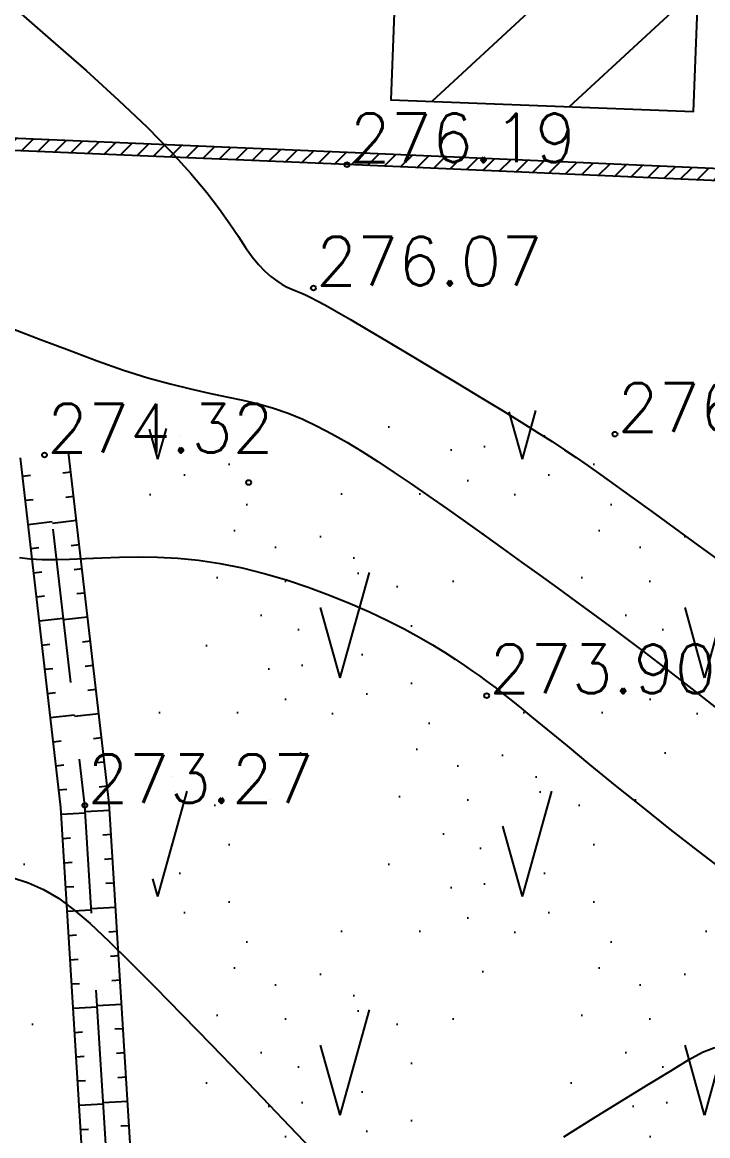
# Model space of a CAD drawing. Extents: x 524954 to 526204, y 9523489 to 9524010.
# Drawn here: x 525608.46 to 525622.57, y 9523637.59 to 9523660.49 of the extents above; entities that cross this region are included whole.
import ezdxf

# ---------------------------------------------------------------- set-up
doc = ezdxf.new("R2010")
doc.units = 0
doc.header["$PDMODE"] = 33
doc.header["$PDSIZE"] = 0.1
doc.linetypes.add('CACHE2', pattern=[4.7625, 3.175, -1.5875])
for name, color, linetype in [('Bas_Talus', 40, 'CACHE2'), ('Bati', 6, 'Continuous'), ('Bati_H', 1, 'Continuous'), ('Cloture', 7, 'Continuous'), ('CN_01_00', 3, 'Continuous'), ('CN_02_00', 4, 'Continuous'), ('CN_05_00', 6, 'Continuous'), ('Haut_Talus', 30, 'Continuous'), ('Murs', 1, 'Continuous'), ('Talus', 2, 'Continuous'), ('TopoAlt', 3, 'Continuous'), ('TOPOJIS', 7, 'Continuous'), ('Végétation_Plantation', 70, 'Continuous')]:
    doc.layers.add(name, color=color, linetype=linetype)
doc.styles.add('Simplex 1.0', font='Simplex.shx', dxfattribs={"width": 0.99, "height": 1})
pattern_1 = [(74.475889, (0, 0), (-3.750000001, 13.500000005), [2.25, -11.761156275]), (74.475889, (3.75, 4.5), (-3.750000001, 13.500000005), [2.25, -11.761156275]), (74.475889, (7.5, 9), (-3.750000001, 13.500000005), [2.25, -11.761156275]), (105.524111, (0, 0), (-7.500000003, 4e-10), [1.5, -12.511156275]), (105.524111, (3.75, 4.5), (-7.500000003, 4e-10), [1.5, -12.511156275]), (105.524111, (7.5, 9), (-7.500000003, 4e-10), [1.5, -12.511156275]), (0, (0.453, 0.484), (3.75, 4.5), [0, -7.5]), (0, (1.468, 1.072), (3.75, 4.5), [0, -7.5]), (0, (1.1713, 1.8804), (3.75, 4.5), [0, -7.5]), (0, (2.327, 1.9907), (3.75, 4.5), [0, -7.5]), (0, (1.64, 3.7912), (3.75, 4.5), [0, -7.5]), (0, (0.3684, 2.1545), (3.75, 4.5), [0, -7.5]), (0, (0.281, 2.4684), (3.75, 4.5), [0, -7.5]), (0, (0.0314, 3.7912), (3.75, 4.5), [0, -7.5]), (0, (-0.7807, 0.2634), (3.75, 4.5), [0, -7.5]), (0, (-0.8588, 0.9984), (3.75, 4.5), [0, -7.5]), (0, (-1.468, 0.19), (3.75, 4.5), [0, -7.5]), (0, (-1.624, 1.2924), (3.75, 4.5), [0, -7.5]), (0, (-1.1242, 1.9905), (3.75, 4.5), [0, -7.5]), (0, (-1.3274, 2.6888), (3.75, 4.5), [0, -7.5]), (0, (-1.9207, 3.5707), (3.75, 4.5), [0, -7.5]), (0, (-0.406, 2.9085), (3.75, 4.5), [0, -7.5]), (0, (-2.53, 2.064), (3.75, 4.5), [0, -7.5]), (0, (-2.7485, 0.6675), (3.75, 4.5), [0, -7.5]), (0, (-1.1235, -0.4347), (3.75, 4.5), [0, -7.5]), (0, (-0.156, -0.7287), (3.75, 4.5), [0, -7.5]), (0, (-0.812, -1.537), (3.75, 4.5), [0, -7.5]), (0, (1.5774, -1.4635), (3.75, 4.5), [0, -7.5]), (0, (0.5466, -0.3245), (3.75, 4.5), [0, -7.5]), (0, (1.468, -0.104), (3.75, 4.5), [0, -7.5])]

# ---------------------------------------------------------------- blocks, each defined once
blk = doc.blocks.new('TCPOINT M')
at = {"color": 0}
blk.add_point((0, 0), dxfattribs=at)
at = {"layer": 'TopoAlt', "style": 'Simplex 1.0', "width": 0.99}
blk.add_attdef('ALT', (0.15, 0.15), '', height=1, dxfattribs=at)

msp = doc.modelspace()

# ---------------------------------------------------------------- hatches: boundary and pattern name
at = {"layer": 'Bati_H'}
h = msp.add_hatch(dxfattribs=at)
h.set_pattern_fill('_U', color=256, scale=2, angle=222.7906, style=0, pattern_type=0)
h.set_pattern_definition([(222.790599027, (0, 0), (1.35864181246, -1.4676826719), [])])
h.paths.add_polyline_path([(525622.857, 9523673.666), (525616.627, 9523673.906), (525616.048, 9523658.901), (525622.278, 9523658.661)])
at = {"layer": 'Murs'}
h = msp.add_hatch(dxfattribs=at)
h.set_pattern_fill('_U', color=256, scale=0.25, angle=45, style=0, pattern_type=0)
h.set_pattern_definition([(45, (0, 0), (-0.1767766952966, 0.1767766952966), [])])
h.paths.add_polyline_path([(525642.364, 9523653.203), (525623.111, 9523657.215), (525615.146, 9523657.565), (525603.024, 9523658.078), (525603.035, 9523658.328), (525615.157, 9523657.814), (525623.142, 9523657.463), (525642.415, 9523653.447)])
at = {"layer": 'Végétation_Plantation', "linetype": 'CACHE2', "ltscale": 0.5}
h = msp.add_hatch(dxfattribs=at)
h.set_pattern_fill('BROUSS', color=256, scale=1.5, style=0)
h.set_pattern_definition(pattern_1)
h.paths.add_polyline_path([(525636.508, 9523601.78), (525621.22, 9523601.247), (525618.109, 9523604.442), (525615.887, 9523615.536), (525615.626, 9523622.251), (525613.687, 9523626.185), (525611.435, 9523631.764), (525611.435, 9523637.385), (525611.122, 9523643.467), (525610.49, 9523652.093), (525620.789, 9523652.593), (525624.689, 9523647.401), (525628.189, 9523644.006), (525633.391, 9523640.304), (525636.388, 9523634.459), (525641.002, 9523626.13), (525644.153, 9523616.455), (525639.235, 9523614.496), (525637.62, 9523612.383), (525636.728, 9523605.652)])
h = msp.add_hatch(dxfattribs=at)
h.set_pattern_fill('BROUSS', color=256, scale=1.5, style=0)
h.set_pattern_definition(pattern_1)
edge = h.paths.add_edge_path()
edge.add_line((525603.708, 9523651.917), (525604.316, 9523643.682))
edge.add_line((525604.316, 9523643.682), (525604.258, 9523638.43))
edge.add_line((525604.258, 9523638.43), (525602.189, 9523630.893))
edge.add_line((525602.189, 9523630.893), (525600.46, 9523615.84))
edge.add_line((525600.46, 9523615.84), (525600.246, 9523608.403))
edge.add_line((525600.246, 9523608.403), (525608.91, 9523600.84))
edge.add_line((525608.91, 9523600.84), (525613.364, 9523595.903))
edge.add_line((525613.364, 9523595.903), (525618.862, 9523592.168))
edge.add_line((525618.862, 9523592.168), (525621.565, 9523591.927))
edge.add_line((525621.565, 9523591.927), (525622.564, 9523594.28))
edge.add_line((525622.564, 9523594.28), (525620.711, 9523597.954))
edge.add_line((525620.711, 9523597.954), (525616.544, 9523601.433))
edge.add_line((525616.544, 9523601.433), (525615.815, 9523602.539))
edge.add_line((525615.815, 9523602.539), (525614.269, 9523607.932))
edge.add_line((525614.269, 9523607.932), (525614.127, 9523611.871))
edge.add_line((525614.127, 9523611.871), (525613.362, 9523616.707))
edge.add_line((525613.362, 9523616.707), (525613.37, 9523620.459))
edge.add_line((525613.37, 9523620.459), (525613.416, 9523620.919))
edge.add_line((525613.416, 9523620.919), (525610.77, 9523625.896))
edge.add_line((525610.77, 9523625.896), (525609.551, 9523629.318))
edge.add_line((525609.551, 9523629.318), (525608.776, 9523630.898))
edge.add_line((525608.776, 9523630.898), (525609.025, 9523636.424))
edge.add_line((525609.025, 9523636.424), (525608.54, 9523644.276))
edge.add_line((525608.54, 9523644.276), (525607.714, 9523651.451))
edge.add_line((525607.714, 9523651.451), (525603.758, 9523651.916))

# ---------------------------------------------------------------- linework, layer by layer
at = {"layer": 'Bas_Talus', "flags": 128}
msp.add_lwpolyline([(525626.263, 9523584.629), (525624.147, 9523590.232), (525623.755, 9523594.62), (525621.685, 9523598.727), (525617.462, 9523602.252), (525616.934, 9523603.053), (525615.48, 9523608.124), (525615.341, 9523611.988), (525614.579, 9523616.801), (525614.587, 9523620.397), (525614.664, 9523621.165), (525611.887, 9523626.388), (525610.674, 9523629.791), (525610.006, 9523631.154), (525610.243, 9523636.435), (525609.753, 9523644.383), (525608.922, 9523651.591)], dxfattribs=at)
at = {"layer": 'Bati', "flags": 128}
msp.add_lwpolyline([(525622.857, 9523673.666), (525616.627, 9523673.906), (525616.048, 9523658.901), (525622.278, 9523658.661)], close=True, dxfattribs=at)
at = {"layer": 'Cloture', "flags": 128}
for points in [[(525642.415, 9523653.447), (525623.142, 9523657.463), (525615.157, 9523657.814), (525603.035, 9523658.328)], [(525642.415, 9523653.447), (525623.142, 9523657.463), (525615.157, 9523657.814), (525603.035, 9523658.328)], [(525642.364, 9523653.203), (525623.111, 9523657.215), (525615.146, 9523657.565), (525603.024, 9523658.078)]]:
    msp.add_lwpolyline(points, dxfattribs=at)
at = {"layer": 'CN_01_00', "elevation": 273, "flags": 128}
for points in [[(525608.26, 9523642.896), (525608.592, 9523642.792), (525608.902, 9523642.654), (525609.207, 9523642.473), (525609.521, 9523642.241), (525609.862, 9523641.95), (525610.245, 9523641.592), (525610.685, 9523641.159), (525611.194, 9523640.647), (525611.755, 9523640.074), (525612.348, 9523639.464), (525612.952, 9523638.839), (525613.545, 9523638.222), (525614.107, 9523637.636), (525614.616, 9523637.104)], [(525619.607, 9523637.564), (525620.221, 9523637.945), (525620.809, 9523638.309), (525621.346, 9523638.64), (525621.807, 9523638.924), (525622.173, 9523639.146), (525622.462, 9523639.303), (525622.697, 9523639.396), (525622.904, 9523639.424), (525623.106, 9523639.386), (525623.327, 9523639.282), (525623.593, 9523639.112), (525623.927, 9523638.875), (525624.345, 9523638.574), (525624.835, 9523638.22), (525625.374, 9523637.828), (525625.94, 9523637.412)]]:
    msp.add_lwpolyline(points, dxfattribs=at)
at = {"layer": 'CN_02_00', "flags": 128}
for points, elevation in [([(525608.279, 9523660.808), (525609.047, 9523660.142), (525609.776, 9523659.5), (525610.445, 9523658.892), (525611.034, 9523658.333), (525611.527, 9523657.831), (525611.932, 9523657.385), (525612.26, 9523656.991), (525612.524, 9523656.646), (525612.737, 9523656.345), (525612.912, 9523656.085), (525613.06, 9523655.862), (525613.195, 9523655.671), (525613.327, 9523655.51), (525613.456, 9523655.375), (525613.581, 9523655.264), (525613.7, 9523655.174), (525613.813, 9523655.102), (525613.916, 9523655.045), (525614.01, 9523655.001), (525614.091, 9523654.967), (525614.161, 9523654.939), (525614.229, 9523654.912), (525614.306, 9523654.878), (525614.403, 9523654.831), (525614.532, 9523654.764), (525614.702, 9523654.671), (525614.927, 9523654.544), (525615.216, 9523654.377), (525615.576, 9523654.166), (525615.994, 9523653.918), (525616.454, 9523653.644), (525616.936, 9523653.356), (525617.423, 9523653.062), (525617.898, 9523652.775), (525618.343, 9523652.504), (525618.74, 9523652.26), (525619.077, 9523652.05), (525619.366, 9523651.867), (525619.622, 9523651.7), (525619.863, 9523651.538), (525620.106, 9523651.37), (525620.366, 9523651.186), (525620.661, 9523650.973), (525621.007, 9523650.722), (525621.416, 9523650.426), (525621.875, 9523650.092), (525622.367, 9523649.734), (525622.876, 9523649.363)], 276), ([(525608.406, 9523649.48), (525608.627, 9523649.454), (525608.872, 9523649.443), (525609.143, 9523649.443), (525609.438, 9523649.451), (525609.758, 9523649.464), (525610.101, 9523649.478), (525610.464, 9523649.49), (525610.847, 9523649.494), (525611.247, 9523649.488), (525611.663, 9523649.466), (525612.093, 9523649.425), (525612.535, 9523649.36), (525612.986, 9523649.269), (525613.443, 9523649.155), (525613.898, 9523649.021), (525614.348, 9523648.871), (525614.787, 9523648.709), (525615.208, 9523648.538), (525615.608, 9523648.363), (525615.98, 9523648.188), (525616.32, 9523648.015), (525616.628, 9523647.847), (525616.906, 9523647.686), (525617.153, 9523647.534), (525617.373, 9523647.392), (525617.564, 9523647.262), (525617.73, 9523647.146), (525617.87, 9523647.046), (525617.988, 9523646.961), (525618.095, 9523646.882), (525618.205, 9523646.799), (525618.331, 9523646.701), (525618.487, 9523646.577), (525618.686, 9523646.416), (525618.942, 9523646.207), (525619.268, 9523645.939), (525619.673, 9523645.606), (525620.144, 9523645.219), (525620.667, 9523644.794), (525621.223, 9523644.345), (525621.796, 9523643.889), (525622.37, 9523643.441), (525622.928, 9523643.016)], 274)]:
    msp.add_lwpolyline(points, dxfattribs=dict(at, elevation=elevation))
at = {"layer": 'CN_05_00', "elevation": 275, "flags": 128}
msp.add_lwpolyline([(525608.268, 9523654.185), (525608.843, 9523653.969), (525609.429, 9523653.745), (525610.004, 9523653.529), (525610.549, 9523653.337), (525611.05, 9523653.179), (525611.507, 9523653.052), (525611.925, 9523652.95), (525612.311, 9523652.865), (525612.67, 9523652.79), (525613.006, 9523652.718), (525613.326, 9523652.641), (525613.634, 9523652.554), (525613.936, 9523652.449), (525614.236, 9523652.327), (525614.534, 9523652.186), (525614.835, 9523652.029), (525615.141, 9523651.854), (525615.455, 9523651.663), (525615.779, 9523651.456), (525616.116, 9523651.233), (525616.467, 9523650.995), (525616.832, 9523650.744), (525617.206, 9523650.482), (525617.586, 9523650.214), (525617.971, 9523649.94), (525618.356, 9523649.664), (525618.738, 9523649.389), (525619.116, 9523649.116), (525619.485, 9523648.849), (525619.849, 9523648.585), (525620.207, 9523648.323), (525620.563, 9523648.061), (525620.918, 9523647.797), (525621.274, 9523647.529), (525621.633, 9523647.255), (525621.997, 9523646.974), (525622.367, 9523646.683), (525622.747, 9523646.385)], dxfattribs=at)
at = {"layer": 'Haut_Talus', "flags": 128}
for points in [[(525624.645, 9523590.277), (525624.245, 9523594.759), (525622.084, 9523599.044), (525617.839, 9523602.589), (525617.393, 9523603.265), (525615.978, 9523608.203), (525615.839, 9523612.036), (525615.079, 9523616.84), (525615.087, 9523620.371), (525615.176, 9523621.266), (525612.345, 9523626.59), (525611.136, 9523629.986), (525610.511, 9523631.259), (525610.744, 9523636.439), (525610.251, 9523644.427), (525609.419, 9523651.648)], [(525623.649, 9523590.188), (525623.266, 9523594.48), (525621.285, 9523598.409), (525617.085, 9523601.916), (525616.474, 9523602.842), (525614.983, 9523608.045), (525614.842, 9523611.94), (525614.079, 9523616.763), (525614.087, 9523620.422), (525614.151, 9523621.064), (525611.428, 9523626.186), (525610.213, 9523629.597), (525609.501, 9523631.049), (525609.743, 9523636.43), (525609.255, 9523644.339), (525608.426, 9523651.533)]]:
    msp.add_lwpolyline(points, dxfattribs=at)
at = {"layer": 'Talus'}
for p, q in [((525608.469, 9523651.157), (525608.635, 9523651.176)), ((525609.467, 9523651.235), (525609.301, 9523651.216)), ((525608.526, 9523650.66), (525608.692, 9523650.679)), ((525609.524, 9523650.738), (525609.358, 9523650.719)), ((525608.584, 9523650.163), (525609.08, 9523650.221)), ((525609.581, 9523650.241), (525609.084, 9523650.184)), ((525609.638, 9523649.745), (525609.473, 9523649.725)), ((525608.641, 9523649.667), (525608.806, 9523649.686)), ((525608.698, 9523649.17), (525608.864, 9523649.189)), ((525609.696, 9523649.248), (525609.53, 9523649.229)), ((525608.755, 9523648.673), (525608.921, 9523648.692)), ((525609.753, 9523648.751), (525609.587, 9523648.732)), ((525608.812, 9523648.177), (525609.309, 9523648.234)), ((525609.81, 9523648.254), (525609.313, 9523648.197)), ((525608.87, 9523647.68), (525609.035, 9523647.699)), ((525609.867, 9523647.758), (525609.702, 9523647.739)), ((525608.927, 9523647.183), (525609.092, 9523647.202)), ((525609.925, 9523647.261), (525609.759, 9523647.242)), ((525609.982, 9523646.764), (525609.816, 9523646.745)), ((525608.984, 9523646.686), (525609.15, 9523646.706)), ((525609.041, 9523646.19), (525609.538, 9523646.247)), ((525610.039, 9523646.268), (525609.542, 9523646.21)), ((525609.099, 9523645.693), (525609.264, 9523645.712)), ((525610.096, 9523645.771), (525609.931, 9523645.752)), ((525609.156, 9523645.196), (525609.321, 9523645.215)), ((525610.153, 9523645.274), (525609.988, 9523645.255)), ((525609.213, 9523644.7), (525609.379, 9523644.719)), ((525610.211, 9523644.777), (525610.045, 9523644.758)), ((525609.263, 9523644.202), (525609.762, 9523644.233)), ((525610.26, 9523644.28), (525609.761, 9523644.249)), ((525610.291, 9523643.781), (525610.124, 9523643.771)), ((525609.294, 9523643.703), (525609.46, 9523643.713)), ((525609.325, 9523643.204), (525609.491, 9523643.214)), ((525610.322, 9523643.282), (525610.155, 9523643.272)), ((525609.355, 9523642.705), (525609.522, 9523642.715)), ((525610.352, 9523642.783), (525610.186, 9523642.773)), ((525609.386, 9523642.206), (525609.885, 9523642.237)), ((525610.383, 9523642.284), (525609.884, 9523642.253)), ((525609.417, 9523641.707), (525609.583, 9523641.717)), ((525610.414, 9523641.785), (525610.248, 9523641.774)), ((525610.445, 9523641.286), (525610.278, 9523641.275)), ((525609.448, 9523641.208), (525609.614, 9523641.218)), ((525610.476, 9523640.787), (525610.309, 9523640.776)), ((525609.479, 9523640.709), (525609.645, 9523640.719)), ((525609.509, 9523640.21), (525610.008, 9523640.241)), ((525610.506, 9523640.288), (525610.007, 9523640.257)), ((525609.54, 9523639.711), (525609.706, 9523639.721)), ((525610.537, 9523639.789), (525610.371, 9523639.778)), ((525609.571, 9523639.212), (525609.737, 9523639.222)), ((525610.568, 9523639.289), (525610.402, 9523639.279)), ((525610.599, 9523638.79), (525610.432, 9523638.78)), ((525609.602, 9523638.713), (525609.768, 9523638.723)), ((525610.63, 9523638.291), (525610.131, 9523638.261)), ((525609.632, 9523638.214), (525610.132, 9523638.244)), ((525609.663, 9523637.715), (525609.83, 9523637.725)), ((525610.66, 9523637.792), (525610.494, 9523637.782))]:
    msp.add_line(p, q, dxfattribs=at)

# ---------------------------------------------------------------- block references
at = {"layer": 'TOPOJIS'}
ref = msp.add_blockref('TCPOINT M', (525615.146, 9523657.565, 276.19), dxfattribs=at)
ref.add_attrib('ALT', '276.19', (525615.196, 9523657.615, 276.19), dxfattribs={"layer": 'TopoAlt', "height": 1, "style": 'Simplex 1.0', "width": 0.99})
ref = msp.add_blockref('TCPOINT M', (525614.455, 9523655.028, 276.07), dxfattribs=at)
ref.add_attrib('ALT', '276.07', (525614.505, 9523655.078, 276.07), dxfattribs={"layer": 'TopoAlt', "height": 1, "style": 'Simplex 1.0', "width": 0.99})
ref = msp.add_blockref('TCPOINT M', (525620.659, 9523652.019, 276.35), dxfattribs=at)
ref.add_attrib('ALT', '276.35', (525620.709, 9523652.069, 276.35), dxfattribs={"layer": 'TopoAlt', "height": 1, "style": 'Simplex 1.0', "width": 0.99})
ref = msp.add_blockref('TCPOINT M', (525608.922, 9523651.591, 274.32), dxfattribs=at)
ref.add_attrib('ALT', '274.32', (525608.972, 9523651.641, 274.32), dxfattribs={"layer": 'TopoAlt', "height": 1, "style": 'Simplex 1.0', "width": 0.99})
msp.add_blockref('TCPOINT M', (525613.122, 9523651.025, 274.19), dxfattribs=at)
ref = msp.add_blockref('TCPOINT M', (525618.02, 9523646.641, 273.9), dxfattribs=at)
ref.add_attrib('ALT', '273.90', (525618.07, 9523646.691, 273.9), dxfattribs={"layer": 'TopoAlt', "height": 1, "style": 'Simplex 1.0', "width": 0.99})
ref = msp.add_blockref('TCPOINT M', (525609.753, 9523644.383, 273.27), dxfattribs=at)
ref.add_attrib('ALT', '273.27', (525609.803, 9523644.433, 273.27), dxfattribs={"layer": 'TopoAlt', "height": 1, "style": 'Simplex 1.0', "width": 0.99})

doc.saveas('drawing.dxf')
